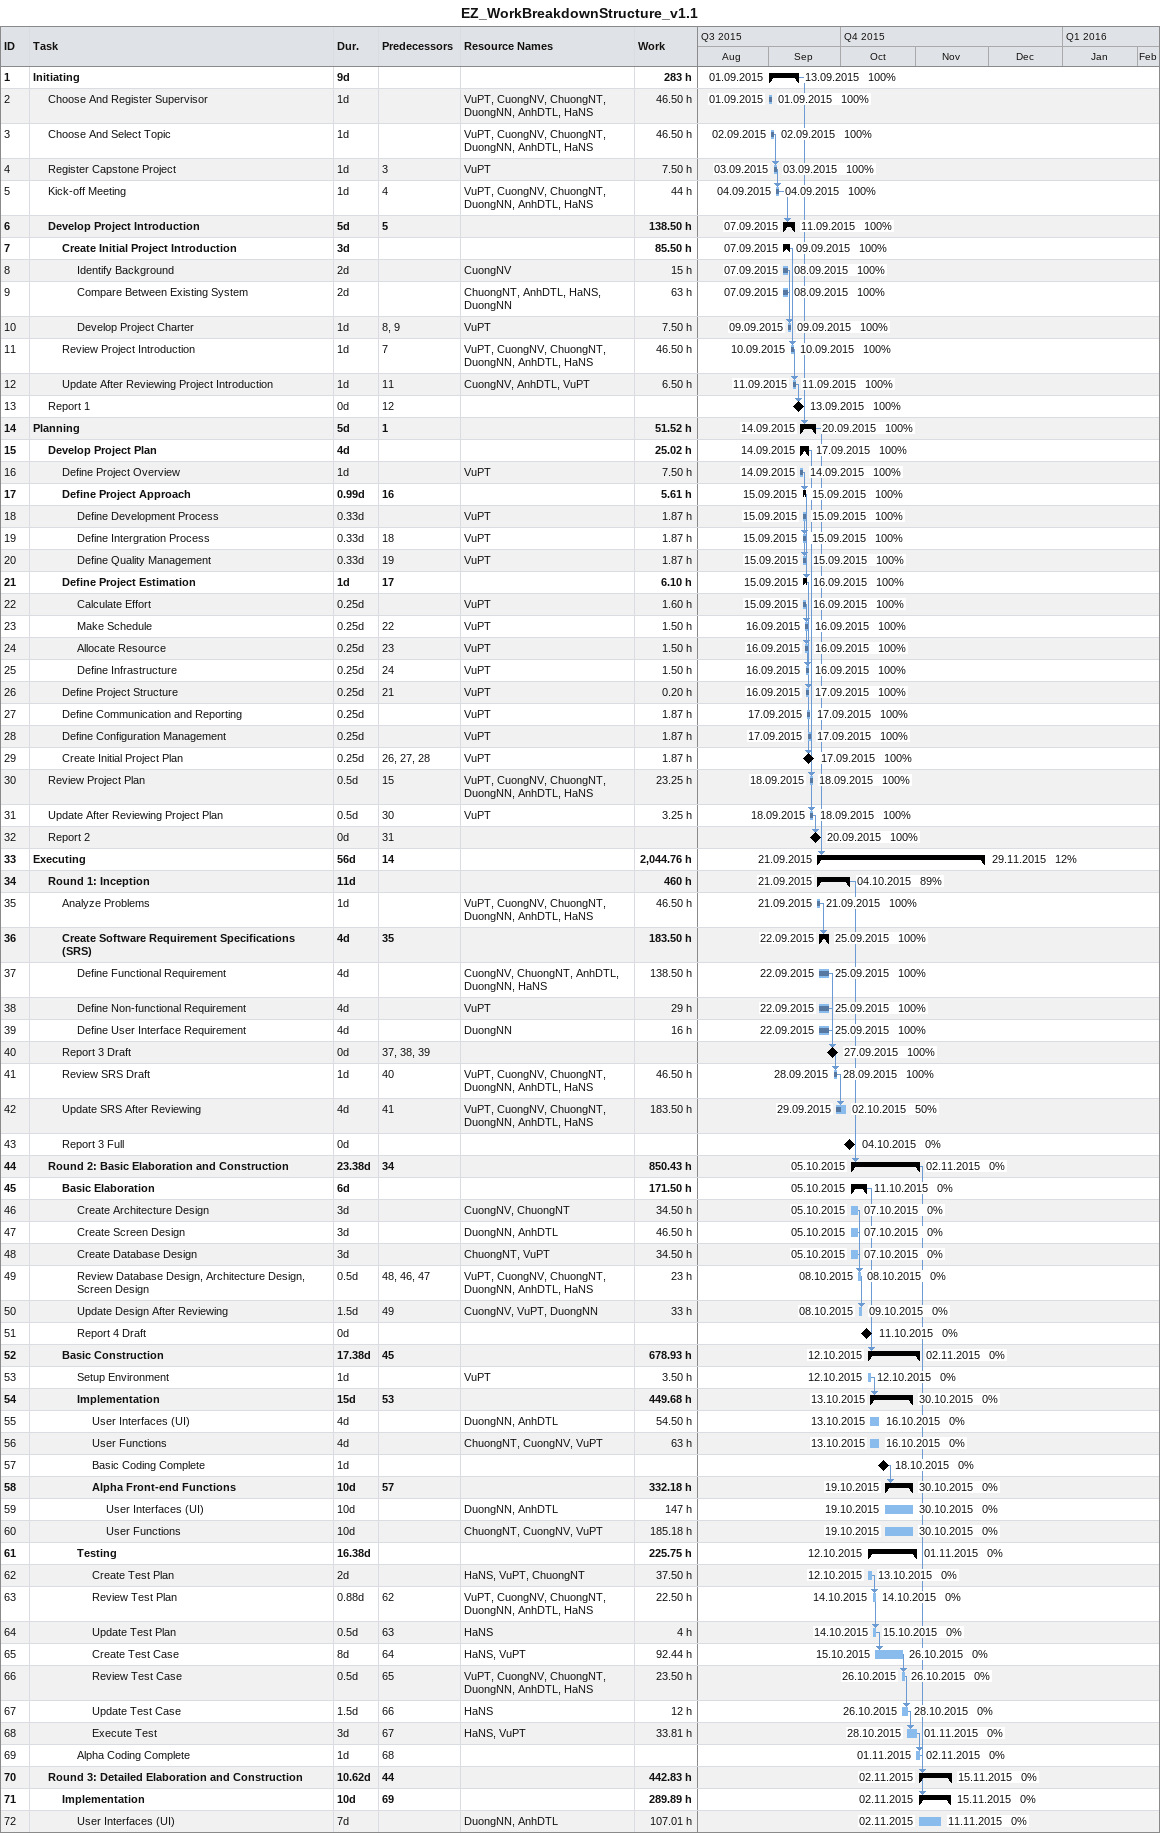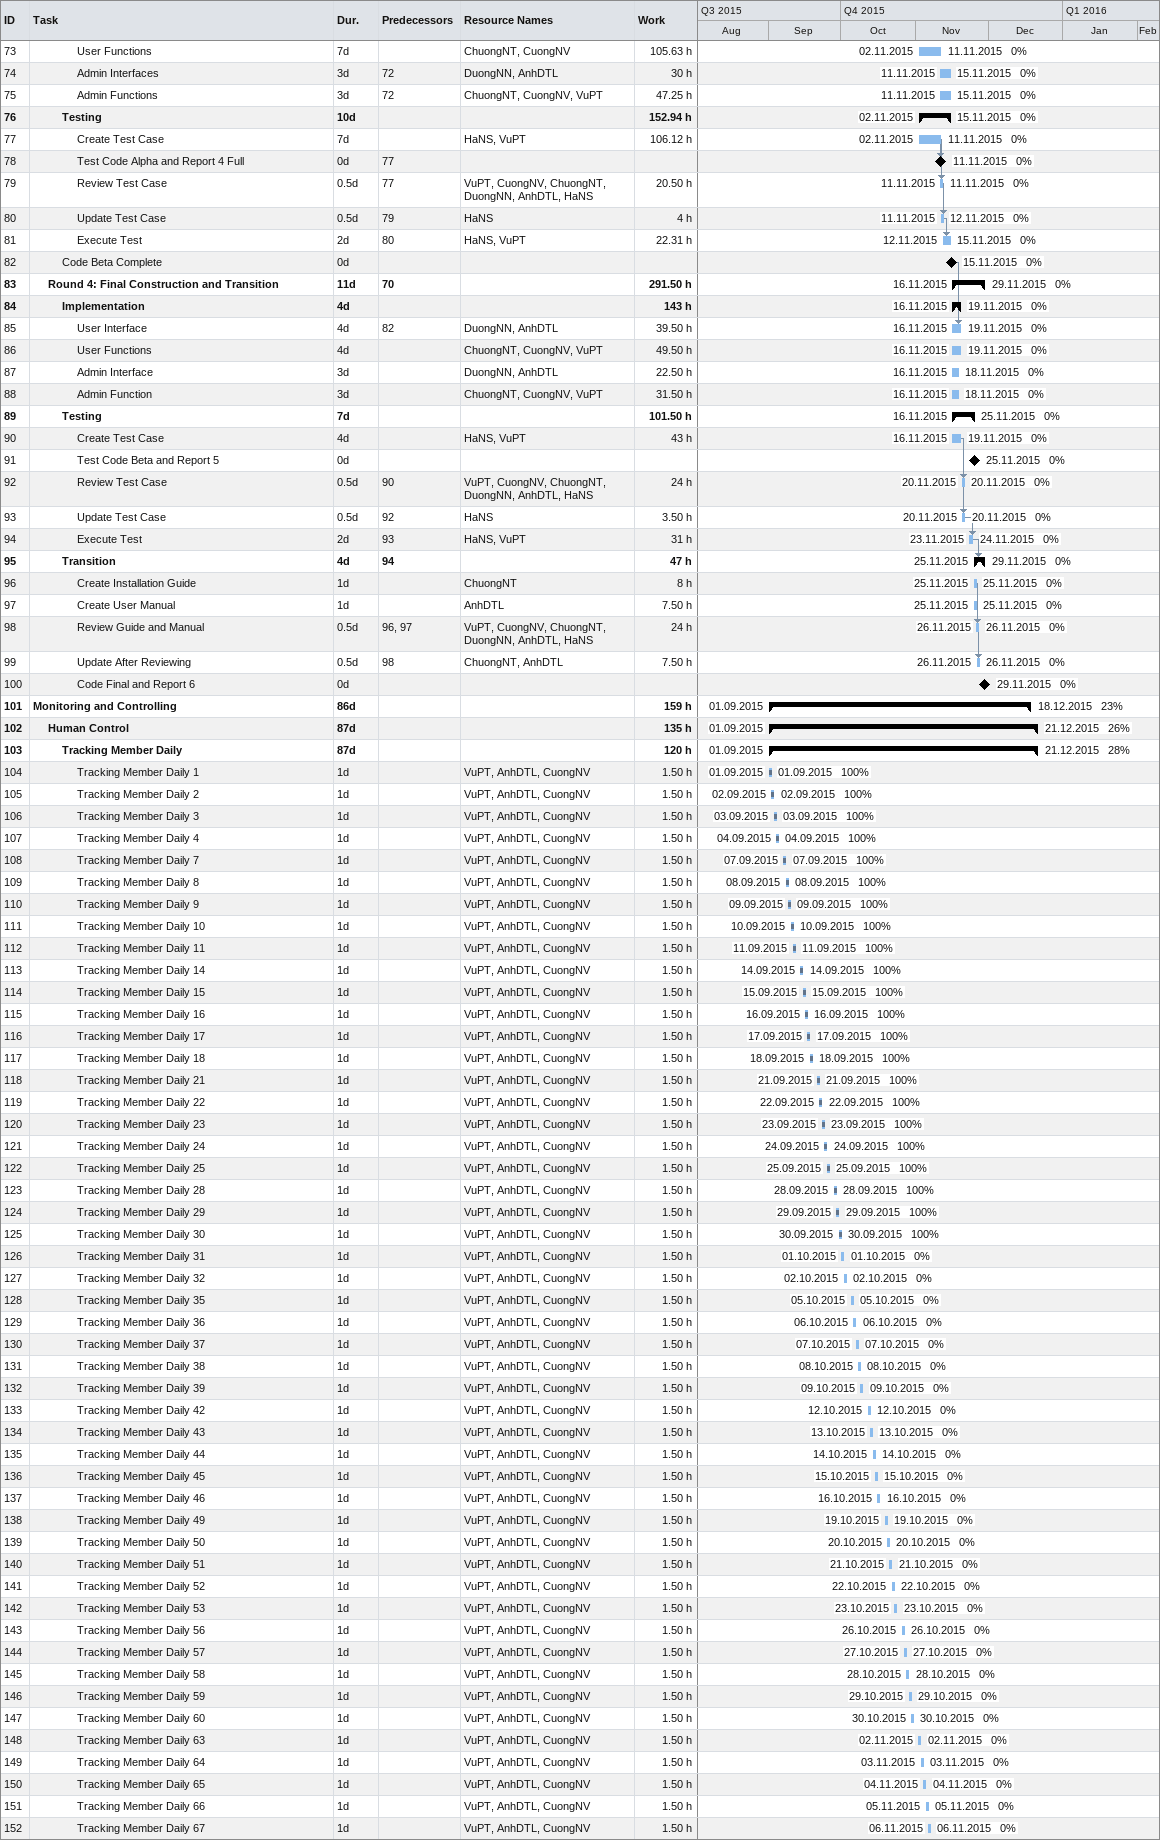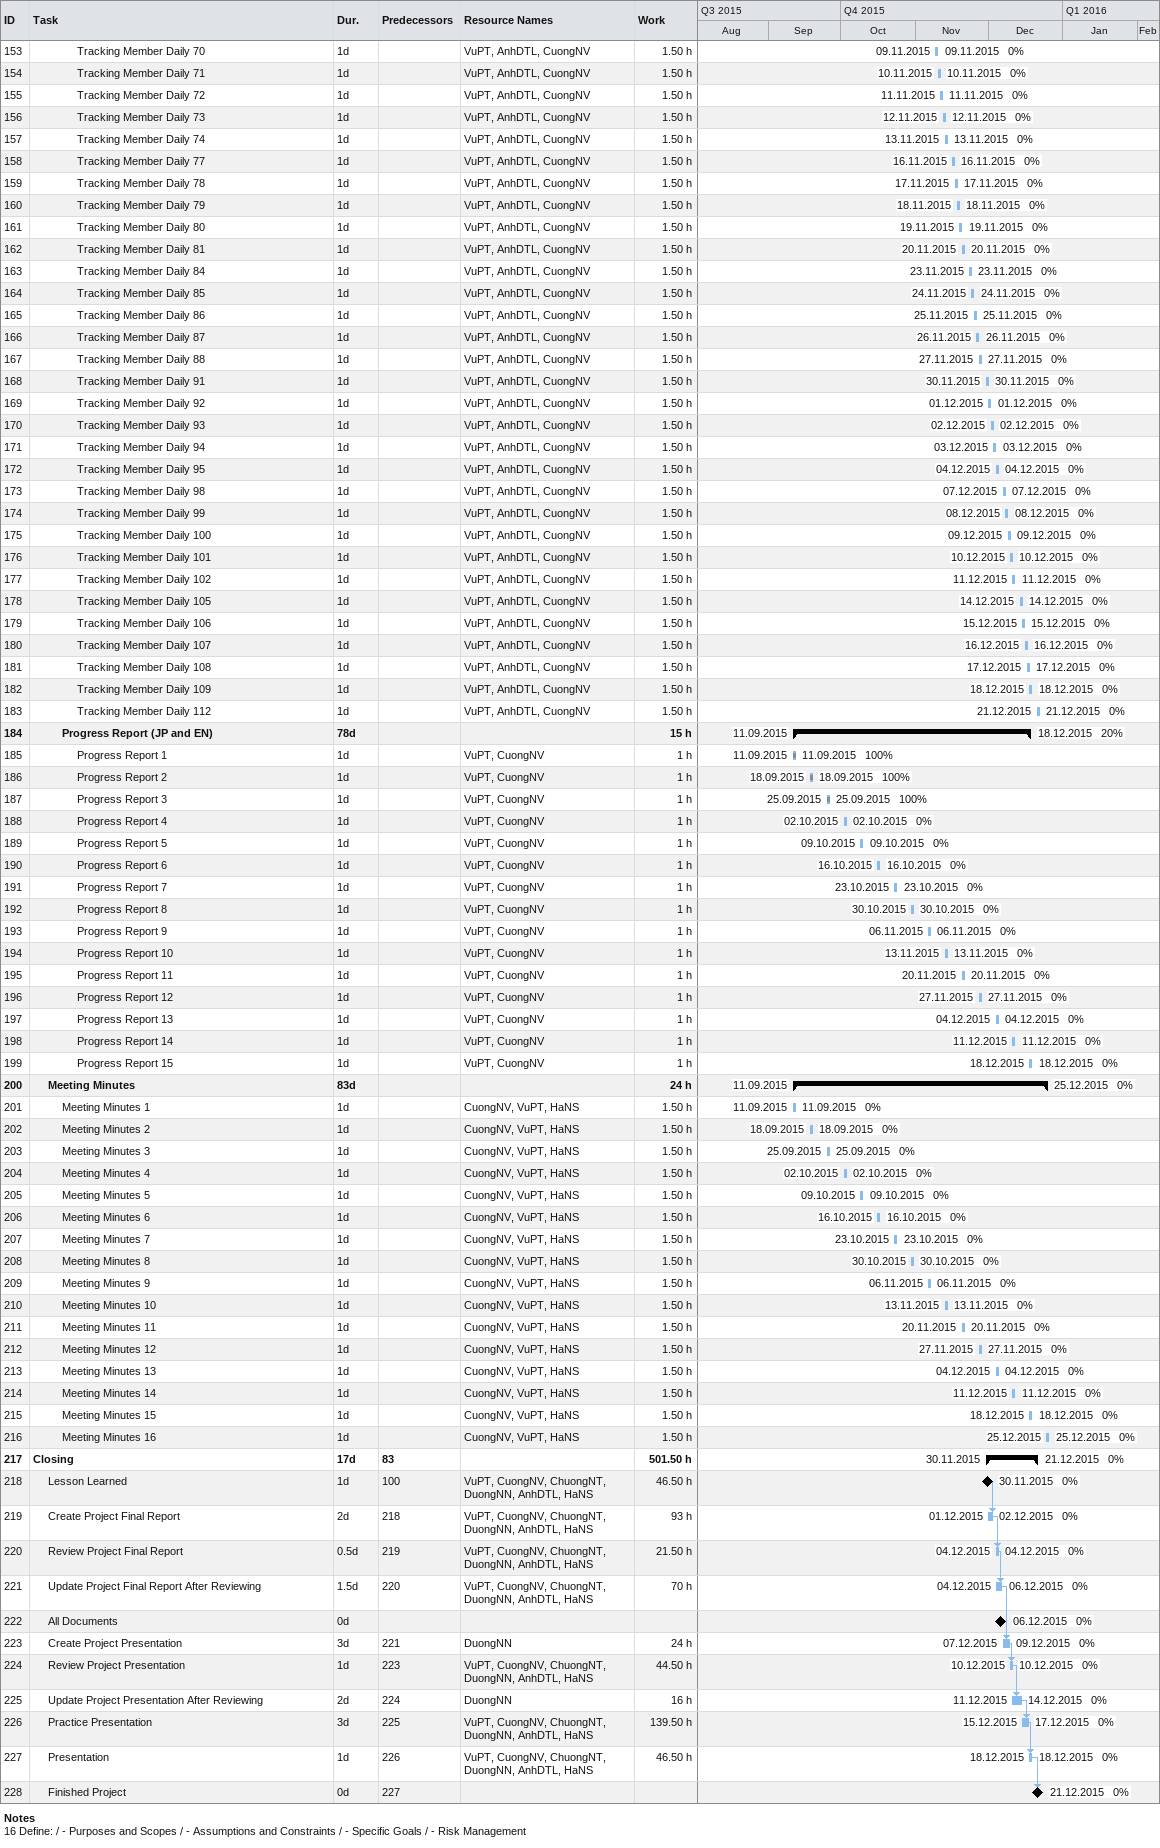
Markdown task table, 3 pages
EZ_WorkBreakdownStructure_v1.1

| ID | Level | Task | Duration | Start | Finish | Predecessors | Resources | % complete | Work (h) |
|---|---|---|---|---|---|---|---|---|---|
| 1 | 1 | **Initiating** | 9d | 2015-09-01 | 2015-09-13 |  |  | 100 | 283 |
| 2 | 2 | Choose And Register Supervisor | 1d | 2015-09-01 | 2015-09-01 |  | VuPT, CuongNV, ChuongNT, DuongNN, AnhDTL, HaNS | 100 | 46.50 |
| 3 | 2 | Choose And Select Topic | 1d | 2015-09-02 | 2015-09-02 |  | VuPT, CuongNV, ChuongNT, DuongNN, AnhDTL, HaNS | 100 | 46.50 |
| 4 | 2 | Register Capstone Project | 1d | 2015-09-03 | 2015-09-03 | 3 | VuPT | 100 | 7.50 |
| 5 | 2 | Kick-off Meeting | 1d | 2015-09-04 | 2015-09-04 | 4 | VuPT, CuongNV, ChuongNT, DuongNN, AnhDTL, HaNS | 100 | 44 |
| 6 | 2 | **Develop Project Introduction** | 5d | 2015-09-07 | 2015-09-11 | 5 |  | 100 | 138.50 |
| 7 | 3 | **Create Initial Project Introduction** | 3d | 2015-09-07 | 2015-09-09 |  |  | 100 | 85.50 |
| 8 | 4 | Identify Background | 2d | 2015-09-07 | 2015-09-08 |  | CuongNV | 100 | 15 |
| 9 | 4 | Compare Between Existing System | 2d | 2015-09-07 | 2015-09-08 |  | ChuongNT, AnhDTL, HaNS, DuongNN | 100 | 63 |
| 10 | 4 | Develop Project Charter | 1d | 2015-09-09 | 2015-09-09 | 8, 9 | VuPT | 100 | 7.50 |
| 11 | 3 | Review Project Introduction | 1d | 2015-09-10 | 2015-09-10 | 7 | VuPT, CuongNV, ChuongNT, DuongNN, AnhDTL, HaNS | 100 | 46.50 |
| 12 | 3 | Update After Reviewing Project Introduction | 1d | 2015-09-11 | 2015-09-11 | 11 | CuongNV, AnhDTL, VuPT | 100 | 6.50 |
| 13 | 2 | Report 1 | 0d | 2015-09-13 | 2015-09-13 | 12 |  | 100 |  |
| 14 | 1 | **Planning** | 5d | 2015-09-14 | 2015-09-20 | 1 |  | 100 | 51.52 |
| 15 | 2 | **Develop Project Plan** | 4d | 2015-09-14 | 2015-09-17 |  |  | 100 | 25.02 |
| 16 | 3 | Define Project Overview | 1d | 2015-09-14 | 2015-09-14 |  | VuPT | 100 | 7.50 |
| 17 | 3 | **Define Project Approach** | 0.99d | 2015-09-15 | 2015-09-15 | 16 |  | 100 | 5.61 |
| 18 | 4 | Define Development Process | 0.33d | 2015-09-15 | 2015-09-15 |  | VuPT | 100 | 1.87 |
| 19 | 4 | Define Intergration Process | 0.33d | 2015-09-15 | 2015-09-15 | 18 | VuPT | 100 | 1.87 |
| 20 | 4 | Define Quality Management | 0.33d | 2015-09-15 | 2015-09-15 | 19 | VuPT | 100 | 1.87 |
| 21 | 3 | **Define Project Estimation** | 1d | 2015-09-15 | 2015-09-16 | 17 |  | 100 | 6.10 |
| 22 | 4 | Calculate Effort | 0.25d | 2015-09-15 | 2015-09-16 |  | VuPT | 100 | 1.60 |
| 23 | 4 | Make Schedule | 0.25d | 2015-09-16 | 2015-09-16 | 22 | VuPT | 100 | 1.50 |
| 24 | 4 | Allocate Resource | 0.25d | 2015-09-16 | 2015-09-16 | 23 | VuPT | 100 | 1.50 |
| 25 | 4 | Define Infrastructure | 0.25d | 2015-09-16 | 2015-09-16 | 24 | VuPT | 100 | 1.50 |
| 26 | 3 | Define Project Structure | 0.25d | 2015-09-16 | 2015-09-17 | 21 | VuPT | 100 | 0.20 |
| 27 | 3 | Define Communication and Reporting | 0.25d | 2015-09-17 | 2015-09-17 |  | VuPT | 100 | 1.87 |
| 28 | 3 | Define Configuration Management | 0.25d | 2015-09-17 | 2015-09-17 |  | VuPT | 100 | 1.87 |
| 29 | 3 | Create Initial Project Plan | 0.25d | 2015-09-17 | 2015-09-17 | 26, 27, 28 | VuPT | 100 | 1.87 |
| 30 | 2 | Review Project Plan | 0.5d | 2015-09-18 | 2015-09-18 | 15 | VuPT, CuongNV, ChuongNT, DuongNN, AnhDTL, HaNS | 100 | 23.25 |
| 31 | 2 | Update After Reviewing Project Plan | 0.5d | 2015-09-18 | 2015-09-18 | 30 | VuPT | 100 | 3.25 |
| 32 | 2 | Report 2 | 0d | 2015-09-20 | 2015-09-20 | 31 |  | 100 |  |
| 33 | 1 | **Executing** | 56d | 2015-09-21 | 2015-11-29 | 14 |  | 12 | 2044.76 |
| 34 | 2 | **Round 1: Inception** | 11d | 2015-09-21 | 2015-10-04 |  |  | 89 | 460 |
| 35 | 3 | Analyze Problems | 1d | 2015-09-21 | 2015-09-21 |  | VuPT, CuongNV, ChuongNT, DuongNN, AnhDTL, HaNS | 100 | 46.50 |
| 36 | 3 | **Create Software Requirement Specifications (SRS)** | 4d | 2015-09-22 | 2015-09-25 | 35 |  | 100 | 183.50 |
| 37 | 4 | Define Functional Requirement | 4d | 2015-09-22 | 2015-09-25 |  | CuongNV, ChuongNT, AnhDTL, DuongNN, HaNS | 100 | 138.50 |
| 38 | 4 | Define Non-functional Requirement | 4d | 2015-09-22 | 2015-09-25 |  | VuPT | 100 | 29 |
| 39 | 4 | Define User Interface Requirement | 4d | 2015-09-22 | 2015-09-25 |  | DuongNN | 100 | 16 |
| 40 | 3 | Report 3 Draft | 0d | 2015-09-27 | 2015-09-27 | 37, 38, 39 |  | 100 |  |
| 41 | 3 | Review SRS Draft | 1d | 2015-09-28 | 2015-09-28 | 40 | VuPT, CuongNV, ChuongNT, DuongNN, AnhDTL, HaNS | 100 | 46.50 |
| 42 | 3 | Update SRS After Reviewing | 4d | 2015-09-29 | 2015-10-02 | 41 | VuPT, CuongNV, ChuongNT, DuongNN, AnhDTL, HaNS | 50 | 183.50 |
| 43 | 3 | Report 3 Full | 0d | 2015-10-04 | 2015-10-04 |  |  | 0 |  |
| 44 | 2 | **Round 2: Basic Elaboration and Construction** | 23.38d | 2015-10-05 | 2015-11-02 | 34 |  | 0 | 850.43 |
| 45 | 3 | **Basic Elaboration** | 6d | 2015-10-05 | 2015-10-11 |  |  | 0 | 171.50 |
| 46 | 4 | Create Architecture Design | 3d | 2015-10-05 | 2015-10-07 |  | CuongNV, ChuongNT | 0 | 34.50 |
| 47 | 4 | Create Screen Design | 3d | 2015-10-05 | 2015-10-07 |  | DuongNN, AnhDTL | 0 | 46.50 |
| 48 | 4 | Create Database Design | 3d | 2015-10-05 | 2015-10-07 |  | ChuongNT, VuPT | 0 | 34.50 |
| 49 | 4 | Review Database Design, Architecture Design, Screen Design | 0.5d | 2015-10-08 | 2015-10-08 | 48, 46, 47 | VuPT, CuongNV, ChuongNT, DuongNN, AnhDTL, HaNS | 0 | 23 |
| 50 | 4 | Update Design After Reviewing | 1.5d | 2015-10-08 | 2015-10-09 | 49 | CuongNV, VuPT, DuongNN | 0 | 33 |
| 51 | 4 | Report 4 Draft | 0d | 2015-10-11 | 2015-10-11 |  |  | 0 |  |
| 52 | 3 | **Basic Construction** | 17.38d | 2015-10-12 | 2015-11-02 | 45 |  | 0 | 678.93 |
| 53 | 4 | Setup Environment | 1d | 2015-10-12 | 2015-10-12 |  | VuPT | 0 | 3.50 |
| 54 | 4 | **Implementation** | 15d | 2015-10-13 | 2015-10-30 | 53 |  | 0 | 449.68 |
| 55 | 5 | User Interfaces (UI) | 4d | 2015-10-13 | 2015-10-16 |  | DuongNN, AnhDTL | 0 | 54.50 |
| 56 | 5 | User Functions | 4d | 2015-10-13 | 2015-10-16 |  | ChuongNT, CuongNV, VuPT | 0 | 63 |
| 57 | 5 | Basic Coding Complete | 1d | 2015-10-18 | 2015-10-18 |  |  | 0 |  |
| 58 | 5 | **Alpha Front-end Functions** | 10d | 2015-10-19 | 2015-10-30 | 57 |  | 0 | 332.18 |
| 59 | 6 | User Interfaces (UI) | 10d | 2015-10-19 | 2015-10-30 |  | DuongNN, AnhDTL | 0 | 147 |
| 60 | 6 | User Functions | 10d | 2015-10-19 | 2015-10-30 |  | ChuongNT, CuongNV, VuPT | 0 | 185.18 |
| 61 | 4 | **Testing** | 16.38d | 2015-10-12 | 2015-11-01 |  |  | 0 | 225.75 |
| 62 | 5 | Create Test Plan | 2d | 2015-10-12 | 2015-10-13 |  | HaNS, VuPT, ChuongNT | 0 | 37.50 |
| 63 | 5 | Review Test Plan | 0.88d | 2015-10-14 | 2015-10-14 | 62 | VuPT, CuongNV, ChuongNT, DuongNN, AnhDTL, HaNS | 0 | 22.50 |
| 64 | 5 | Update Test Plan | 0.5d | 2015-10-14 | 2015-10-15 | 63 | HaNS | 0 | 4 |
| 65 | 5 | Create Test Case | 8d | 2015-10-15 | 2015-10-26 | 64 | HaNS, VuPT | 0 | 92.44 |
| 66 | 5 | Review Test Case | 0.5d | 2015-10-26 | 2015-10-26 | 65 | VuPT, CuongNV, ChuongNT, DuongNN, AnhDTL, HaNS | 0 | 23.50 |
| 67 | 5 | Update Test Case | 1.5d | 2015-10-26 | 2015-10-28 | 66 | HaNS | 0 | 12 |
| 68 | 5 | Execute Test | 3d | 2015-10-28 | 2015-11-01 | 67 | HaNS, VuPT | 0 | 33.81 |
| 69 | 4 | Alpha Coding Complete | 1d | 2015-11-01 | 2015-11-02 | 68 |  | 0 |  |
| 70 | 2 | **Round 3: Detailed Elaboration and Construction** | 10.62d | 2015-11-02 | 2015-11-15 | 44 |  | 0 | 442.83 |
| 71 | 3 | **Implementation** | 10d | 2015-11-02 | 2015-11-15 | 69 |  | 0 | 289.89 |
| 72 | 4 | User Interfaces (UI) | 7d | 2015-11-02 | 2015-11-11 |  | DuongNN, AnhDTL | 0 | 107.01 |
| 73 | 4 | User Functions | 7d | 2015-11-02 | 2015-11-11 |  | ChuongNT, CuongNV | 0 | 105.63 |
| 74 | 4 | Admin Interfaces | 3d | 2015-11-11 | 2015-11-15 | 72 | DuongNN, AnhDTL | 0 | 30 |
| 75 | 4 | Admin Functions | 3d | 2015-11-11 | 2015-11-15 | 72 | ChuongNT, CuongNV, VuPT | 0 | 47.25 |
| 76 | 3 | **Testing** | 10d | 2015-11-02 | 2015-11-15 |  |  | 0 | 152.94 |
| 77 | 4 | Create Test Case | 7d | 2015-11-02 | 2015-11-11 |  | HaNS, VuPT | 0 | 106.12 |
| 78 | 4 | Test Code Alpha and Report 4 Full | 0d | 2015-11-11 | 2015-11-11 | 77 |  | 0 |  |
| 79 | 4 | Review Test Case | 0.5d | 2015-11-11 | 2015-11-11 | 77 | VuPT, CuongNV, ChuongNT, DuongNN, AnhDTL, HaNS | 0 | 20.50 |
| 80 | 4 | Update Test Case | 0.5d | 2015-11-11 | 2015-11-12 | 79 | HaNS | 0 | 4 |
| 81 | 4 | Execute Test | 2d | 2015-11-12 | 2015-11-15 | 80 | HaNS, VuPT | 0 | 22.31 |
| 82 | 3 | Code Beta Complete | 0d | 2015-11-15 | 2015-11-15 |  |  | 0 |  |
| 83 | 2 | **Round 4: Final Construction and Transition** | 11d | 2015-11-16 | 2015-11-29 | 70 |  | 0 | 291.50 |
| 84 | 3 | **Implementation** | 4d | 2015-11-16 | 2015-11-19 |  |  | 0 | 143 |
| 85 | 4 | User Interface | 4d | 2015-11-16 | 2015-11-19 | 82 | DuongNN, AnhDTL | 0 | 39.50 |
| 86 | 4 | User Functions | 4d | 2015-11-16 | 2015-11-19 |  | ChuongNT, CuongNV, VuPT | 0 | 49.50 |
| 87 | 4 | Admin Interface | 3d | 2015-11-16 | 2015-11-18 |  | DuongNN, AnhDTL | 0 | 22.50 |
| 88 | 4 | Admin Function | 3d | 2015-11-16 | 2015-11-18 |  | ChuongNT, CuongNV, VuPT | 0 | 31.50 |
| 89 | 3 | **Testing** | 7d | 2015-11-16 | 2015-11-25 |  |  | 0 | 101.50 |
| 90 | 4 | Create Test Case | 4d | 2015-11-16 | 2015-11-19 |  | HaNS, VuPT | 0 | 43 |
| 91 | 4 | Test Code Beta and Report 5 | 0d | 2015-11-25 | 2015-11-25 |  |  | 0 |  |
| 92 | 4 | Review Test Case | 0.5d | 2015-11-20 | 2015-11-20 | 90 | VuPT, CuongNV, ChuongNT, DuongNN, AnhDTL, HaNS | 0 | 24 |
| 93 | 4 | Update Test Case | 0.5d | 2015-11-20 | 2015-11-20 | 92 | HaNS | 0 | 3.50 |
| 94 | 4 | Execute Test | 2d | 2015-11-23 | 2015-11-24 | 93 | HaNS, VuPT | 0 | 31 |
| 95 | 3 | **Transition** | 4d | 2015-11-25 | 2015-11-29 | 94 |  | 0 | 47 |
| 96 | 4 | Create Installation Guide | 1d | 2015-11-25 | 2015-11-25 |  | ChuongNT | 0 | 8 |
| 97 | 4 | Create User Manual | 1d | 2015-11-25 | 2015-11-25 |  | AnhDTL | 0 | 7.50 |
| 98 | 4 | Review Guide and Manual | 0.5d | 2015-11-26 | 2015-11-26 | 96, 97 | VuPT, CuongNV, ChuongNT, DuongNN, AnhDTL, HaNS | 0 | 24 |
| 99 | 4 | Update After Reviewing | 0.5d | 2015-11-26 | 2015-11-26 | 98 | ChuongNT, AnhDTL | 0 | 7.50 |
| 100 | 4 | Code Final and Report 6 | 0d | 2015-11-29 | 2015-11-29 |  |  | 0 |  |
| 101 | 1 | **Monitoring and Controlling** | 86d | 2015-09-01 | 2015-12-18 |  |  | 23 | 159 |
| 102 | 2 | **Human Control** | 87d | 2015-09-01 | 2015-12-21 |  |  | 26 | 135 |
| 103 | 3 | **Tracking Member Daily** | 87d | 2015-09-01 | 2015-12-21 |  |  | 28 | 120 |
| 104 | 4 | Tracking Member Daily 1 | 1d | 2015-09-01 | 2015-09-01 |  | VuPT, AnhDTL, CuongNV | 100 | 1.50 |
| 105 | 4 | Tracking Member Daily 2 | 1d | 2015-09-02 | 2015-09-02 |  | VuPT, AnhDTL, CuongNV | 100 | 1.50 |
| 106 | 4 | Tracking Member Daily 3 | 1d | 2015-09-03 | 2015-09-03 |  | VuPT, AnhDTL, CuongNV | 100 | 1.50 |
| 107 | 4 | Tracking Member Daily 4 | 1d | 2015-09-04 | 2015-09-04 |  | VuPT, AnhDTL, CuongNV | 100 | 1.50 |
| 108 | 4 | Tracking Member Daily 7 | 1d | 2015-09-07 | 2015-09-07 |  | VuPT, AnhDTL, CuongNV | 100 | 1.50 |
| 109 | 4 | Tracking Member Daily 8 | 1d | 2015-09-08 | 2015-09-08 |  | VuPT, AnhDTL, CuongNV | 100 | 1.50 |
| 110 | 4 | Tracking Member Daily 9 | 1d | 2015-09-09 | 2015-09-09 |  | VuPT, AnhDTL, CuongNV | 100 | 1.50 |
| 111 | 4 | Tracking Member Daily 10 | 1d | 2015-09-10 | 2015-09-10 |  | VuPT, AnhDTL, CuongNV | 100 | 1.50 |
| 112 | 4 | Tracking Member Daily 11 | 1d | 2015-09-11 | 2015-09-11 |  | VuPT, AnhDTL, CuongNV | 100 | 1.50 |
| 113 | 4 | Tracking Member Daily 14 | 1d | 2015-09-14 | 2015-09-14 |  | VuPT, AnhDTL, CuongNV | 100 | 1.50 |
| 114 | 4 | Tracking Member Daily 15 | 1d | 2015-09-15 | 2015-09-15 |  | VuPT, AnhDTL, CuongNV | 100 | 1.50 |
| 115 | 4 | Tracking Member Daily 16 | 1d | 2015-09-16 | 2015-09-16 |  | VuPT, AnhDTL, CuongNV | 100 | 1.50 |
| 116 | 4 | Tracking Member Daily 17 | 1d | 2015-09-17 | 2015-09-17 |  | VuPT, AnhDTL, CuongNV | 100 | 1.50 |
| 117 | 4 | Tracking Member Daily 18 | 1d | 2015-09-18 | 2015-09-18 |  | VuPT, AnhDTL, CuongNV | 100 | 1.50 |
| 118 | 4 | Tracking Member Daily 21 | 1d | 2015-09-21 | 2015-09-21 |  | VuPT, AnhDTL, CuongNV | 100 | 1.50 |
| 119 | 4 | Tracking Member Daily 22 | 1d | 2015-09-22 | 2015-09-22 |  | VuPT, AnhDTL, CuongNV | 100 | 1.50 |
| 120 | 4 | Tracking Member Daily 23 | 1d | 2015-09-23 | 2015-09-23 |  | VuPT, AnhDTL, CuongNV | 100 | 1.50 |
| 121 | 4 | Tracking Member Daily 24 | 1d | 2015-09-24 | 2015-09-24 |  | VuPT, AnhDTL, CuongNV | 100 | 1.50 |
| 122 | 4 | Tracking Member Daily 25 | 1d | 2015-09-25 | 2015-09-25 |  | VuPT, AnhDTL, CuongNV | 100 | 1.50 |
| 123 | 4 | Tracking Member Daily 28 | 1d | 2015-09-28 | 2015-09-28 |  | VuPT, AnhDTL, CuongNV | 100 | 1.50 |
| 124 | 4 | Tracking Member Daily 29 | 1d | 2015-09-29 | 2015-09-29 |  | VuPT, AnhDTL, CuongNV | 100 | 1.50 |
| 125 | 4 | Tracking Member Daily 30 | 1d | 2015-09-30 | 2015-09-30 |  | VuPT, AnhDTL, CuongNV | 100 | 1.50 |
| 126 | 4 | Tracking Member Daily 31 | 1d | 2015-10-01 | 2015-10-01 |  | VuPT, AnhDTL, CuongNV | 0 | 1.50 |
| 127 | 4 | Tracking Member Daily 32 | 1d | 2015-10-02 | 2015-10-02 |  | VuPT, AnhDTL, CuongNV | 0 | 1.50 |
| 128 | 4 | Tracking Member Daily 35 | 1d | 2015-10-05 | 2015-10-05 |  | VuPT, AnhDTL, CuongNV | 0 | 1.50 |
| 129 | 4 | Tracking Member Daily 36 | 1d | 2015-10-06 | 2015-10-06 |  | VuPT, AnhDTL, CuongNV | 0 | 1.50 |
| 130 | 4 | Tracking Member Daily 37 | 1d | 2015-10-07 | 2015-10-07 |  | VuPT, AnhDTL, CuongNV | 0 | 1.50 |
| 131 | 4 | Tracking Member Daily 38 | 1d | 2015-10-08 | 2015-10-08 |  | VuPT, AnhDTL, CuongNV | 0 | 1.50 |
| 132 | 4 | Tracking Member Daily 39 | 1d | 2015-10-09 | 2015-10-09 |  | VuPT, AnhDTL, CuongNV | 0 | 1.50 |
| 133 | 4 | Tracking Member Daily 42 | 1d | 2015-10-12 | 2015-10-12 |  | VuPT, AnhDTL, CuongNV | 0 | 1.50 |
| 134 | 4 | Tracking Member Daily 43 | 1d | 2015-10-13 | 2015-10-13 |  | VuPT, AnhDTL, CuongNV | 0 | 1.50 |
| 135 | 4 | Tracking Member Daily 44 | 1d | 2015-10-14 | 2015-10-14 |  | VuPT, AnhDTL, CuongNV | 0 | 1.50 |
| 136 | 4 | Tracking Member Daily 45 | 1d | 2015-10-15 | 2015-10-15 |  | VuPT, AnhDTL, CuongNV | 0 | 1.50 |
| 137 | 4 | Tracking Member Daily 46 | 1d | 2015-10-16 | 2015-10-16 |  | VuPT, AnhDTL, CuongNV | 0 | 1.50 |
| 138 | 4 | Tracking Member Daily 49 | 1d | 2015-10-19 | 2015-10-19 |  | VuPT, AnhDTL, CuongNV | 0 | 1.50 |
| 139 | 4 | Tracking Member Daily 50 | 1d | 2015-10-20 | 2015-10-20 |  | VuPT, AnhDTL, CuongNV | 0 | 1.50 |
| 140 | 4 | Tracking Member Daily 51 | 1d | 2015-10-21 | 2015-10-21 |  | VuPT, AnhDTL, CuongNV | 0 | 1.50 |
| 141 | 4 | Tracking Member Daily 52 | 1d | 2015-10-22 | 2015-10-22 |  | VuPT, AnhDTL, CuongNV | 0 | 1.50 |
| 142 | 4 | Tracking Member Daily 53 | 1d | 2015-10-23 | 2015-10-23 |  | VuPT, AnhDTL, CuongNV | 0 | 1.50 |
| 143 | 4 | Tracking Member Daily 56 | 1d | 2015-10-26 | 2015-10-26 |  | VuPT, AnhDTL, CuongNV | 0 | 1.50 |
| 144 | 4 | Tracking Member Daily 57 | 1d | 2015-10-27 | 2015-10-27 |  | VuPT, AnhDTL, CuongNV | 0 | 1.50 |
| 145 | 4 | Tracking Member Daily 58 | 1d | 2015-10-28 | 2015-10-28 |  | VuPT, AnhDTL, CuongNV | 0 | 1.50 |
| 146 | 4 | Tracking Member Daily 59 | 1d | 2015-10-29 | 2015-10-29 |  | VuPT, AnhDTL, CuongNV | 0 | 1.50 |
| 147 | 4 | Tracking Member Daily 60 | 1d | 2015-10-30 | 2015-10-30 |  | VuPT, AnhDTL, CuongNV | 0 | 1.50 |
| 148 | 4 | Tracking Member Daily 63 | 1d | 2015-11-02 | 2015-11-02 |  | VuPT, AnhDTL, CuongNV | 0 | 1.50 |
| 149 | 4 | Tracking Member Daily 64 | 1d | 2015-11-03 | 2015-11-03 |  | VuPT, AnhDTL, CuongNV | 0 | 1.50 |
| 150 | 4 | Tracking Member Daily 65 | 1d | 2015-11-04 | 2015-11-04 |  | VuPT, AnhDTL, CuongNV | 0 | 1.50 |
| 151 | 4 | Tracking Member Daily 66 | 1d | 2015-11-05 | 2015-11-05 |  | VuPT, AnhDTL, CuongNV | 0 | 1.50 |
| 152 | 4 | Tracking Member Daily 67 | 1d | 2015-11-06 | 2015-11-06 |  | VuPT, AnhDTL, CuongNV | 0 | 1.50 |
| 153 | 4 | Tracking Member Daily 70 | 1d | 2015-11-09 | 2015-11-09 |  | VuPT, AnhDTL, CuongNV | 0 | 1.50 |
| 154 | 4 | Tracking Member Daily 71 | 1d | 2015-11-10 | 2015-11-10 |  | VuPT, AnhDTL, CuongNV | 0 | 1.50 |
| 155 | 4 | Tracking Member Daily 72 | 1d | 2015-11-11 | 2015-11-11 |  | VuPT, AnhDTL, CuongNV | 0 | 1.50 |
| 156 | 4 | Tracking Member Daily 73 | 1d | 2015-11-12 | 2015-11-12 |  | VuPT, AnhDTL, CuongNV | 0 | 1.50 |
| 157 | 4 | Tracking Member Daily 74 | 1d | 2015-11-13 | 2015-11-13 |  | VuPT, AnhDTL, CuongNV | 0 | 1.50 |
| 158 | 4 | Tracking Member Daily 77 | 1d | 2015-11-16 | 2015-11-16 |  | VuPT, AnhDTL, CuongNV | 0 | 1.50 |
| 159 | 4 | Tracking Member Daily 78 | 1d | 2015-11-17 | 2015-11-17 |  | VuPT, AnhDTL, CuongNV | 0 | 1.50 |
| 160 | 4 | Tracking Member Daily 79 | 1d | 2015-11-18 | 2015-11-18 |  | VuPT, AnhDTL, CuongNV | 0 | 1.50 |
| 161 | 4 | Tracking Member Daily 80 | 1d | 2015-11-19 | 2015-11-19 |  | VuPT, AnhDTL, CuongNV | 0 | 1.50 |
| 162 | 4 | Tracking Member Daily 81 | 1d | 2015-11-20 | 2015-11-20 |  | VuPT, AnhDTL, CuongNV | 0 | 1.50 |
| 163 | 4 | Tracking Member Daily 84 | 1d | 2015-11-23 | 2015-11-23 |  | VuPT, AnhDTL, CuongNV | 0 | 1.50 |
| 164 | 4 | Tracking Member Daily 85 | 1d | 2015-11-24 | 2015-11-24 |  | VuPT, AnhDTL, CuongNV | 0 | 1.50 |
| 165 | 4 | Tracking Member Daily 86 | 1d | 2015-11-25 | 2015-11-25 |  | VuPT, AnhDTL, CuongNV | 0 | 1.50 |
| 166 | 4 | Tracking Member Daily 87 | 1d | 2015-11-26 | 2015-11-26 |  | VuPT, AnhDTL, CuongNV | 0 | 1.50 |
| 167 | 4 | Tracking Member Daily 88 | 1d | 2015-11-27 | 2015-11-27 |  | VuPT, AnhDTL, CuongNV | 0 | 1.50 |
| 168 | 4 | Tracking Member Daily 91 | 1d | 2015-11-30 | 2015-11-30 |  | VuPT, AnhDTL, CuongNV | 0 | 1.50 |
| 169 | 4 | Tracking Member Daily 92 | 1d | 2015-12-01 | 2015-12-01 |  | VuPT, AnhDTL, CuongNV | 0 | 1.50 |
| 170 | 4 | Tracking Member Daily 93 | 1d | 2015-12-02 | 2015-12-02 |  | VuPT, AnhDTL, CuongNV | 0 | 1.50 |
| 171 | 4 | Tracking Member Daily 94 | 1d | 2015-12-03 | 2015-12-03 |  | VuPT, AnhDTL, CuongNV | 0 | 1.50 |
| 172 | 4 | Tracking Member Daily 95 | 1d | 2015-12-04 | 2015-12-04 |  | VuPT, AnhDTL, CuongNV | 0 | 1.50 |
| 173 | 4 | Tracking Member Daily 98 | 1d | 2015-12-07 | 2015-12-07 |  | VuPT, AnhDTL, CuongNV | 0 | 1.50 |
| 174 | 4 | Tracking Member Daily 99 | 1d | 2015-12-08 | 2015-12-08 |  | VuPT, AnhDTL, CuongNV | 0 | 1.50 |
| 175 | 4 | Tracking Member Daily 100 | 1d | 2015-12-09 | 2015-12-09 |  | VuPT, AnhDTL, CuongNV | 0 | 1.50 |
| 176 | 4 | Tracking Member Daily 101 | 1d | 2015-12-10 | 2015-12-10 |  | VuPT, AnhDTL, CuongNV | 0 | 1.50 |
| 177 | 4 | Tracking Member Daily 102 | 1d | 2015-12-11 | 2015-12-11 |  | VuPT, AnhDTL, CuongNV | 0 | 1.50 |
| 178 | 4 | Tracking Member Daily 105 | 1d | 2015-12-14 | 2015-12-14 |  | VuPT, AnhDTL, CuongNV | 0 | 1.50 |
| 179 | 4 | Tracking Member Daily 106 | 1d | 2015-12-15 | 2015-12-15 |  | VuPT, AnhDTL, CuongNV | 0 | 1.50 |
| 180 | 4 | Tracking Member Daily 107 | 1d | 2015-12-16 | 2015-12-16 |  | VuPT, AnhDTL, CuongNV | 0 | 1.50 |
| 181 | 4 | Tracking Member Daily 108 | 1d | 2015-12-17 | 2015-12-17 |  | VuPT, AnhDTL, CuongNV | 0 | 1.50 |
| 182 | 4 | Tracking Member Daily 109 | 1d | 2015-12-18 | 2015-12-18 |  | VuPT, AnhDTL, CuongNV | 0 | 1.50 |
| 183 | 4 | Tracking Member Daily 112 | 1d | 2015-12-21 | 2015-12-21 |  | VuPT, AnhDTL, CuongNV | 0 | 1.50 |
| 184 | 3 | **Progress Report (JP and EN)** | 78d | 2015-09-11 | 2015-12-18 |  |  | 20 | 15 |
| 185 | 4 | Progress Report 1 | 1d | 2015-09-11 | 2015-09-11 |  | VuPT, CuongNV | 100 | 1 |
| 186 | 4 | Progress Report 2 | 1d | 2015-09-18 | 2015-09-18 |  | VuPT, CuongNV | 100 | 1 |
| 187 | 4 | Progress Report 3 | 1d | 2015-09-25 | 2015-09-25 |  | VuPT, CuongNV | 100 | 1 |
| 188 | 4 | Progress Report 4 | 1d | 2015-10-02 | 2015-10-02 |  | VuPT, CuongNV | 0 | 1 |
| 189 | 4 | Progress Report 5 | 1d | 2015-10-09 | 2015-10-09 |  | VuPT, CuongNV | 0 | 1 |
| 190 | 4 | Progress Report 6 | 1d | 2015-10-16 | 2015-10-16 |  | VuPT, CuongNV | 0 | 1 |
| 191 | 4 | Progress Report 7 | 1d | 2015-10-23 | 2015-10-23 |  | VuPT, CuongNV | 0 | 1 |
| 192 | 4 | Progress Report 8 | 1d | 2015-10-30 | 2015-10-30 |  | VuPT, CuongNV | 0 | 1 |
| 193 | 4 | Progress Report 9 | 1d | 2015-11-06 | 2015-11-06 |  | VuPT, CuongNV | 0 | 1 |
| 194 | 4 | Progress Report 10 | 1d | 2015-11-13 | 2015-11-13 |  | VuPT, CuongNV | 0 | 1 |
| 195 | 4 | Progress Report 11 | 1d | 2015-11-20 | 2015-11-20 |  | VuPT, CuongNV | 0 | 1 |
| 196 | 4 | Progress Report 12 | 1d | 2015-11-27 | 2015-11-27 |  | VuPT, CuongNV | 0 | 1 |
| 197 | 4 | Progress Report 13 | 1d | 2015-12-04 | 2015-12-04 |  | VuPT, CuongNV | 0 | 1 |
| 198 | 4 | Progress Report 14 | 1d | 2015-12-11 | 2015-12-11 |  | VuPT, CuongNV | 0 | 1 |
| 199 | 4 | Progress Report 15 | 1d | 2015-12-18 | 2015-12-18 |  | VuPT, CuongNV | 0 | 1 |
| 200 | 2 | **Meeting Minutes** | 83d | 2015-09-11 | 2015-12-25 |  |  | 0 | 24 |
| 201 | 3 | Meeting Minutes 1 | 1d | 2015-09-11 | 2015-09-11 |  | CuongNV, VuPT, HaNS | 0 | 1.50 |
| 202 | 3 | Meeting Minutes 2 | 1d | 2015-09-18 | 2015-09-18 |  | CuongNV, VuPT, HaNS | 0 | 1.50 |
| 203 | 3 | Meeting Minutes 3 | 1d | 2015-09-25 | 2015-09-25 |  | CuongNV, VuPT, HaNS | 0 | 1.50 |
| 204 | 3 | Meeting Minutes 4 | 1d | 2015-10-02 | 2015-10-02 |  | CuongNV, VuPT, HaNS | 0 | 1.50 |
| 205 | 3 | Meeting Minutes 5 | 1d | 2015-10-09 | 2015-10-09 |  | CuongNV, VuPT, HaNS | 0 | 1.50 |
| 206 | 3 | Meeting Minutes 6 | 1d | 2015-10-16 | 2015-10-16 |  | CuongNV, VuPT, HaNS | 0 | 1.50 |
| 207 | 3 | Meeting Minutes 7 | 1d | 2015-10-23 | 2015-10-23 |  | CuongNV, VuPT, HaNS | 0 | 1.50 |
| 208 | 3 | Meeting Minutes 8 | 1d | 2015-10-30 | 2015-10-30 |  | CuongNV, VuPT, HaNS | 0 | 1.50 |
| 209 | 3 | Meeting Minutes 9 | 1d | 2015-11-06 | 2015-11-06 |  | CuongNV, VuPT, HaNS | 0 | 1.50 |
| 210 | 3 | Meeting Minutes 10 | 1d | 2015-11-13 | 2015-11-13 |  | CuongNV, VuPT, HaNS | 0 | 1.50 |
| 211 | 3 | Meeting Minutes 11 | 1d | 2015-11-20 | 2015-11-20 |  | CuongNV, VuPT, HaNS | 0 | 1.50 |
| 212 | 3 | Meeting Minutes 12 | 1d | 2015-11-27 | 2015-11-27 |  | CuongNV, VuPT, HaNS | 0 | 1.50 |
| 213 | 3 | Meeting Minutes 13 | 1d | 2015-12-04 | 2015-12-04 |  | CuongNV, VuPT, HaNS | 0 | 1.50 |
| 214 | 3 | Meeting Minutes 14 | 1d | 2015-12-11 | 2015-12-11 |  | CuongNV, VuPT, HaNS | 0 | 1.50 |
| 215 | 3 | Meeting Minutes 15 | 1d | 2015-12-18 | 2015-12-18 |  | CuongNV, VuPT, HaNS | 0 | 1.50 |
| 216 | 3 | Meeting Minutes 16 | 1d | 2015-12-25 | 2015-12-25 |  | CuongNV, VuPT, HaNS | 0 | 1.50 |
| 217 | 1 | **Closing** | 17d | 2015-11-30 | 2015-12-21 | 83 |  | 0 | 501.50 |
| 218 | 2 | Lesson Learned | 1d | 2015-11-30 | 2015-11-30 | 100 | VuPT, CuongNV, ChuongNT, DuongNN, AnhDTL, HaNS | 0 | 46.50 |
| 219 | 2 | Create Project Final Report | 2d | 2015-12-01 | 2015-12-02 | 218 | VuPT, CuongNV, ChuongNT, DuongNN, AnhDTL, HaNS | 0 | 93 |
| 220 | 2 | Review Project Final Report | 0.5d | 2015-12-04 | 2015-12-04 | 219 | VuPT, CuongNV, ChuongNT, DuongNN, AnhDTL, HaNS | 0 | 21.50 |
| 221 | 2 | Update Project Final Report After Reviewing | 1.5d | 2015-12-04 | 2015-12-06 | 220 | VuPT, CuongNV, ChuongNT, DuongNN, AnhDTL, HaNS | 0 | 70 |
| 222 | 2 | All Documents | 0d | 2015-12-06 | 2015-12-06 |  |  | 0 |  |
| 223 | 2 | Create Project Presentation | 3d | 2015-12-07 | 2015-12-09 | 221 | DuongNN | 0 | 24 |
| 224 | 2 | Review Project Presentation | 1d | 2015-12-10 | 2015-12-10 | 223 | VuPT, CuongNV, ChuongNT, DuongNN, AnhDTL, HaNS | 0 | 44.50 |
| 225 | 2 | Update Project Presentation After Reviewing | 2d | 2015-12-11 | 2015-12-14 | 224 | DuongNN | 0 | 16 |
| 226 | 2 | Practice Presentation | 3d | 2015-12-15 | 2015-12-17 | 225 | VuPT, CuongNV, ChuongNT, DuongNN, AnhDTL, HaNS | 0 | 139.50 |
| 227 | 2 | Presentation | 1d | 2015-12-18 | 2015-12-18 | 226 | VuPT, CuongNV, ChuongNT, DuongNN, AnhDTL, HaNS | 0 | 46.50 |
| 228 | 2 | Finished Project | 0d | 2015-12-21 | 2015-12-21 | 227 |  | 0 |  |

Notes
- 16: Define: / - Purposes and Scopes / - Assumptions and Constraints / - Specific Goals / - Risk Management
